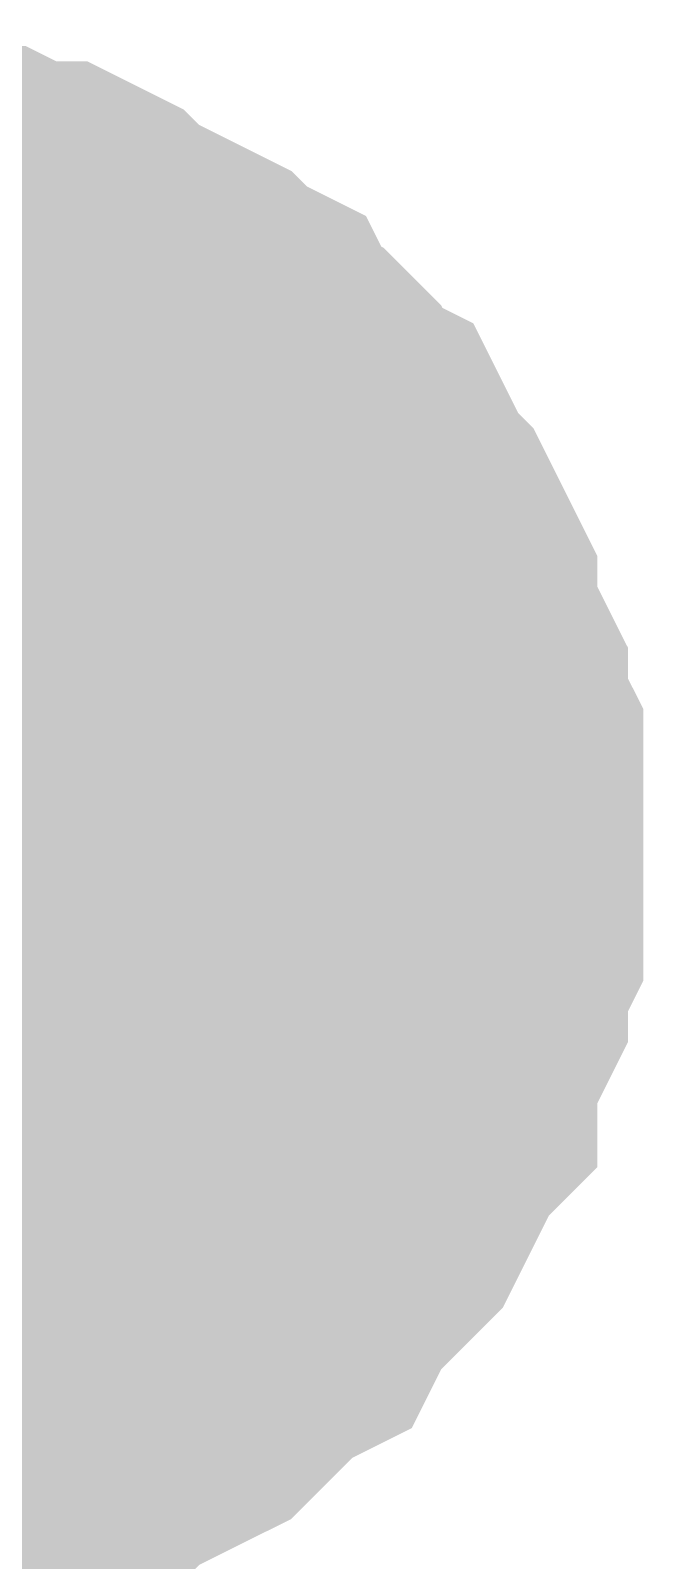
# Model space of a CAD drawing. Header units: inches. Extents: x 0 to 569, y 0 to 432.
# Drawn here: x 23.033 to 23.528, y 167.052 to 168.288 of the extents above; entities that cross this region are included whole.
import ezdxf

# ---------------------------------------------------------------- set-up
doc = ezdxf.new("R2010")
doc.units = ezdxf.units.IN
doc.layers.add('Sheet', color=255, linetype='Continuous')

msp = doc.modelspace()

# ---------------------------------------------------------------- linework, layer by layer
at = {"layer": 'Sheet'}
for points in [[(22.8699, 168.1386, 0.2997, 0.2997, 0), (22.8947, 168.1386, 0.2997, 0.2997, 0), (22.9195, 168.1386, 0.2997, 0.2997, 0), (22.9443, 168.1386, 0.2997, 0.2997, 0), (22.9691, 168.1262, 0.2997, 0.2997, 0), (22.9939, 168.1262, 0.2997, 0.2997, 0), (23.0188, 168.1138, 0.2997, 0.2997, 0), (23.0436, 168.1138, 0.2997, 0.2997, 0), (23.0684, 168.1014, 0.2997, 0.2997, 0), (23.0808, 168.089, 0.2997, 0.2997, 0), (23.1056, 168.0766, 0.2997, 0.2997, 0), (23.1304, 168.0642, 0.2997, 0.2997, 0), (23.1552, 168.0518, 0.2997, 0.2997, 0), (23.1676, 168.0394, 0.2997, 0.2997, 0), (23.1924, 168.027, 0.2997, 0.2997, 0), (23.2048, 168.0021, 0.2997, 0.2997, 0), (23.2296, 167.9897, 0.2997, 0.2997, 0), (23.242, 167.9773, 0.2997, 0.2997, 0), (23.2544, 167.9525, 0.2997, 0.2997, 0), (23.2792, 167.9401, 0.2997, 0.2997, 0), (23.2916, 167.9153, 0.2997, 0.2997, 0), (23.304, 167.8905, 0.2997, 0.2997, 0), (23.3164, 167.8781, 0.2997, 0.2997, 0), (23.3288, 167.8533, 0.2997, 0.2997, 0), (23.3412, 167.8285, 0.2997, 0.2997, 0), (23.3412, 167.8037, 0.2997, 0.2997, 0), (23.3536, 167.7789, 0.2997, 0.2997, 0), (23.366, 167.7541, 0.2997, 0.2997, 0), (23.366, 167.7293, 0.2997, 0.2997, 0), (23.3784, 167.7045, 0.2997, 0.2997, 0), (23.3784, 167.6797, 0.2997, 0.2997, 0), (23.3784, 167.6549, 0.2997, 0.2997, 0), (23.3784, 167.6301, 0.2997, 0.2997, 0)], [(22.8699, 168.1386, 0.2997, 0.2997, 0), (22.8947, 168.1386, 0.2997, 0.2997, 0), (22.9195, 168.1386, 0.2997, 0.2997, 0), (22.9443, 168.1386, 0.2997, 0.2997, 0), (22.9691, 168.1262, 0.2997, 0.2997, 0), (22.9939, 168.1262, 0.2997, 0.2997, 0), (23.0188, 168.1138, 0.2997, 0.2997, 0), (23.0436, 168.1138, 0.2997, 0.2997, 0), (23.0684, 168.1014, 0.2997, 0.2997, 0), (23.0808, 168.089, 0.2997, 0.2997, 0), (23.1056, 168.0766, 0.2997, 0.2997, 0), (23.1304, 168.0642, 0.2997, 0.2997, 0), (23.1552, 168.0518, 0.2997, 0.2997, 0), (23.1676, 168.0394, 0.2997, 0.2997, 0), (23.1924, 168.027, 0.2997, 0.2997, 0), (23.2048, 168.0021, 0.2997, 0.2997, 0), (23.2296, 167.9897, 0.2997, 0.2997, 0), (23.242, 167.9773, 0.2997, 0.2997, 0), (23.2544, 167.9525, 0.2997, 0.2997, 0), (23.2792, 167.9401, 0.2997, 0.2997, 0), (23.2916, 167.9153, 0.2997, 0.2997, 0), (23.304, 167.8905, 0.2997, 0.2997, 0), (23.3164, 167.8781, 0.2997, 0.2997, 0), (23.3288, 167.8533, 0.2997, 0.2997, 0), (23.3412, 167.8285, 0.2997, 0.2997, 0), (23.3412, 167.8037, 0.2997, 0.2997, 0), (23.3536, 167.7789, 0.2997, 0.2997, 0), (23.366, 167.7541, 0.2997, 0.2997, 0), (23.366, 167.7293, 0.2997, 0.2997, 0), (23.3784, 167.7045, 0.2997, 0.2997, 0), (23.3784, 167.6797, 0.2997, 0.2997, 0), (23.3784, 167.6549, 0.2997, 0.2997, 0), (23.3784, 167.6301, 0.2997, 0.2997, 0)], [(22.8699, 168.1386, 0.2997, 0.2997, 0), (22.8947, 168.1386, 0.2997, 0.2997, 0), (22.9195, 168.1386, 0.2997, 0.2997, 0), (22.9443, 168.1386, 0.2997, 0.2997, 0), (22.9691, 168.1262, 0.2997, 0.2997, 0), (22.9939, 168.1262, 0.2997, 0.2997, 0), (23.0188, 168.1138, 0.2997, 0.2997, 0), (23.0436, 168.1138, 0.2997, 0.2997, 0), (23.0684, 168.1014, 0.2997, 0.2997, 0), (23.0808, 168.089, 0.2997, 0.2997, 0), (23.1056, 168.0766, 0.2997, 0.2997, 0), (23.1304, 168.0642, 0.2997, 0.2997, 0), (23.1552, 168.0518, 0.2997, 0.2997, 0), (23.1676, 168.0394, 0.2997, 0.2997, 0), (23.1924, 168.027, 0.2997, 0.2997, 0), (23.2048, 168.0021, 0.2997, 0.2997, 0), (23.2296, 167.9897, 0.2997, 0.2997, 0), (23.242, 167.9773, 0.2997, 0.2997, 0), (23.2544, 167.9525, 0.2997, 0.2997, 0), (23.2792, 167.9401, 0.2997, 0.2997, 0), (23.2916, 167.9153, 0.2997, 0.2997, 0), (23.304, 167.8905, 0.2997, 0.2997, 0), (23.3164, 167.8781, 0.2997, 0.2997, 0), (23.3288, 167.8533, 0.2997, 0.2997, 0), (23.3412, 167.8285, 0.2997, 0.2997, 0), (23.3412, 167.8037, 0.2997, 0.2997, 0), (23.3536, 167.7789, 0.2997, 0.2997, 0), (23.366, 167.7541, 0.2997, 0.2997, 0), (23.366, 167.7293, 0.2997, 0.2997, 0), (23.3784, 167.7045, 0.2997, 0.2997, 0), (23.3784, 167.6797, 0.2997, 0.2997, 0), (23.3784, 167.6549, 0.2997, 0.2997, 0), (23.3784, 167.6301, 0.2997, 0.2997, 0)], [(22.8699, 168.1386, 0.2997, 0.2997, 0), (22.8947, 168.1386, 0.2997, 0.2997, 0), (22.9195, 168.1386, 0.2997, 0.2997, 0), (22.9443, 168.1386, 0.2997, 0.2997, 0), (22.9691, 168.1262, 0.2997, 0.2997, 0), (22.9939, 168.1262, 0.2997, 0.2997, 0), (23.0188, 168.1138, 0.2997, 0.2997, 0), (23.0436, 168.1138, 0.2997, 0.2997, 0), (23.0684, 168.1014, 0.2997, 0.2997, 0), (23.0808, 168.089, 0.2997, 0.2997, 0), (23.1056, 168.0766, 0.2997, 0.2997, 0), (23.1304, 168.0642, 0.2997, 0.2997, 0), (23.1552, 168.0518, 0.2997, 0.2997, 0), (23.1676, 168.0394, 0.2997, 0.2997, 0), (23.1924, 168.027, 0.2997, 0.2997, 0), (23.2048, 168.0021, 0.2997, 0.2997, 0), (23.2296, 167.9897, 0.2997, 0.2997, 0), (23.242, 167.9773, 0.2997, 0.2997, 0), (23.2544, 167.9525, 0.2997, 0.2997, 0), (23.2792, 167.9401, 0.2997, 0.2997, 0), (23.2916, 167.9153, 0.2997, 0.2997, 0), (23.304, 167.8905, 0.2997, 0.2997, 0), (23.3164, 167.8781, 0.2997, 0.2997, 0), (23.3288, 167.8533, 0.2997, 0.2997, 0), (23.3412, 167.8285, 0.2997, 0.2997, 0), (23.3412, 167.8037, 0.2997, 0.2997, 0), (23.3536, 167.7789, 0.2997, 0.2997, 0), (23.366, 167.7541, 0.2997, 0.2997, 0), (23.366, 167.7293, 0.2997, 0.2997, 0), (23.3784, 167.7045, 0.2997, 0.2997, 0), (23.3784, 167.6797, 0.2997, 0.2997, 0), (23.3784, 167.6549, 0.2997, 0.2997, 0), (23.3784, 167.6301, 0.2997, 0.2997, 0)], [(22.8699, 168.1386, 0.2997, 0.2997, 0), (22.8947, 168.1386, 0.2997, 0.2997, 0), (22.9195, 168.1386, 0.2997, 0.2997, 0), (22.9443, 168.1386, 0.2997, 0.2997, 0), (22.9691, 168.1262, 0.2997, 0.2997, 0), (22.9939, 168.1262, 0.2997, 0.2997, 0), (23.0188, 168.1138, 0.2997, 0.2997, 0), (23.0436, 168.1138, 0.2997, 0.2997, 0), (23.0684, 168.1014, 0.2997, 0.2997, 0), (23.0808, 168.089, 0.2997, 0.2997, 0), (23.1056, 168.0766, 0.2997, 0.2997, 0), (23.1304, 168.0642, 0.2997, 0.2997, 0), (23.1552, 168.0518, 0.2997, 0.2997, 0), (23.1676, 168.0394, 0.2997, 0.2997, 0), (23.1924, 168.027, 0.2997, 0.2997, 0), (23.2048, 168.0021, 0.2997, 0.2997, 0), (23.2296, 167.9897, 0.2997, 0.2997, 0), (23.242, 167.9773, 0.2997, 0.2997, 0), (23.2544, 167.9525, 0.2997, 0.2997, 0), (23.2792, 167.9401, 0.2997, 0.2997, 0), (23.2916, 167.9153, 0.2997, 0.2997, 0), (23.304, 167.8905, 0.2997, 0.2997, 0), (23.3164, 167.8781, 0.2997, 0.2997, 0), (23.3288, 167.8533, 0.2997, 0.2997, 0), (23.3412, 167.8285, 0.2997, 0.2997, 0), (23.3412, 167.8037, 0.2997, 0.2997, 0), (23.3536, 167.7789, 0.2997, 0.2997, 0), (23.366, 167.7541, 0.2997, 0.2997, 0), (23.366, 167.7293, 0.2997, 0.2997, 0), (23.3784, 167.7045, 0.2997, 0.2997, 0), (23.3784, 167.6797, 0.2997, 0.2997, 0), (23.3784, 167.6549, 0.2997, 0.2997, 0), (23.3784, 167.6301, 0.2997, 0.2997, 0)], [(22.9691, 168.1262, 0.0991, 0.0991, 0), (22.9939, 168.1262, 0.0991, 0.0991, 0), (23.0188, 168.1138, 0.0991, 0.0991, 0), (23.0436, 168.1138, 0.0991, 0.0991, 0), (23.0684, 168.1014, 0.0991, 0.0991, 0), (23.0808, 168.089, 0.0991, 0.0991, 0), (23.1056, 168.0766, 0.0991, 0.0991, 0), (23.1304, 168.0642, 0.0991, 0.0991, 0), (23.1552, 168.0518, 0.0991, 0.0991, 0), (23.1676, 168.0394, 0.0991, 0.0991, 0), (23.1924, 168.027, 0.0991, 0.0991, 0), (23.2048, 168.0021, 0.0991, 0.0991, 0), (23.2296, 167.9897, 0.0991, 0.0991, 0), (23.242, 167.9773, 0.0991, 0.0991, 0), (23.2544, 167.9525, 0.0991, 0.0991, 0), (23.2792, 167.9401, 0.0991, 0.0991, 0), (23.2916, 167.9153, 0.0991, 0.0991, 0), (23.304, 167.8905, 0.0991, 0.0991, 0), (23.3164, 167.8781, 0.0991, 0.0991, 0), (23.3288, 167.8533, 0.0991, 0.0991, 0), (23.3412, 167.8285, 0.0991, 0.0991, 0), (23.3412, 167.8037, 0.0991, 0.0991, 0), (23.3536, 167.7789, 0.0991, 0.0991, 0), (23.366, 167.7541, 0.0991, 0.0991, 0), (23.366, 167.7293, 0.0991, 0.0991, 0), (23.3784, 167.7045, 0.0991, 0.0991, 0), (23.3784, 167.6797, 0.0991, 0.0991, 0), (23.3784, 167.6549, 0.0991, 0.0991, 0), (23.3784, 167.6301, 0.0991, 0.0991, 0)], [(22.9691, 168.1262, 0.0991, 0.0991, 0), (22.9939, 168.1262, 0.0991, 0.0991, 0), (23.0188, 168.1138, 0.0991, 0.0991, 0), (23.0436, 168.1138, 0.0991, 0.0991, 0), (23.0684, 168.1014, 0.0991, 0.0991, 0), (23.0808, 168.089, 0.0991, 0.0991, 0), (23.1056, 168.0766, 0.0991, 0.0991, 0), (23.1304, 168.0642, 0.0991, 0.0991, 0), (23.1552, 168.0518, 0.0991, 0.0991, 0), (23.1676, 168.0394, 0.0991, 0.0991, 0), (23.1924, 168.027, 0.0991, 0.0991, 0), (23.2048, 168.0021, 0.0991, 0.0991, 0), (23.2296, 167.9897, 0.0991, 0.0991, 0), (23.242, 167.9773, 0.0991, 0.0991, 0), (23.2544, 167.9525, 0.0991, 0.0991, 0), (23.2792, 167.9401, 0.0991, 0.0991, 0), (23.2916, 167.9153, 0.0991, 0.0991, 0), (23.304, 167.8905, 0.0991, 0.0991, 0), (23.3164, 167.8781, 0.0991, 0.0991, 0), (23.3288, 167.8533, 0.0991, 0.0991, 0), (23.3412, 167.8285, 0.0991, 0.0991, 0), (23.3412, 167.8037, 0.0991, 0.0991, 0), (23.3536, 167.7789, 0.0991, 0.0991, 0), (23.366, 167.7541, 0.0991, 0.0991, 0), (23.366, 167.7293, 0.0991, 0.0991, 0), (23.3784, 167.7045, 0.0991, 0.0991, 0), (23.3784, 167.6797, 0.0991, 0.0991, 0), (23.3784, 167.6549, 0.0991, 0.0991, 0), (23.3784, 167.6301, 0.0991, 0.0991, 0)], [(22.9691, 168.1262, 0.0991, 0.0991, 0), (22.9939, 168.1262, 0.0991, 0.0991, 0), (23.0188, 168.1138, 0.0991, 0.0991, 0), (23.0436, 168.1138, 0.0991, 0.0991, 0), (23.0684, 168.1014, 0.0991, 0.0991, 0), (23.0808, 168.089, 0.0991, 0.0991, 0), (23.1056, 168.0766, 0.0991, 0.0991, 0), (23.1304, 168.0642, 0.0991, 0.0991, 0), (23.1552, 168.0518, 0.0991, 0.0991, 0), (23.1676, 168.0394, 0.0991, 0.0991, 0), (23.1924, 168.027, 0.0991, 0.0991, 0), (23.2048, 168.0021, 0.0991, 0.0991, 0), (23.2296, 167.9897, 0.0991, 0.0991, 0), (23.242, 167.9773, 0.0991, 0.0991, 0), (23.2544, 167.9525, 0.0991, 0.0991, 0), (23.2792, 167.9401, 0.0991, 0.0991, 0), (23.2916, 167.9153, 0.0991, 0.0991, 0), (23.304, 167.8905, 0.0991, 0.0991, 0), (23.3164, 167.8781, 0.0991, 0.0991, 0), (23.3288, 167.8533, 0.0991, 0.0991, 0), (23.3412, 167.8285, 0.0991, 0.0991, 0), (23.3412, 167.8037, 0.0991, 0.0991, 0), (23.3536, 167.7789, 0.0991, 0.0991, 0), (23.366, 167.7541, 0.0991, 0.0991, 0), (23.366, 167.7293, 0.0991, 0.0991, 0), (23.3784, 167.7045, 0.0991, 0.0991, 0), (23.3784, 167.6797, 0.0991, 0.0991, 0), (23.3784, 167.6549, 0.0991, 0.0991, 0), (23.3784, 167.6301, 0.0991, 0.0991, 0)], [(22.9691, 168.1262, 0.0991, 0.0991, 0), (22.9939, 168.1262, 0.0991, 0.0991, 0), (23.0188, 168.1138, 0.0991, 0.0991, 0), (23.0436, 168.1138, 0.0991, 0.0991, 0), (23.0684, 168.1014, 0.0991, 0.0991, 0), (23.0808, 168.089, 0.0991, 0.0991, 0), (23.1056, 168.0766, 0.0991, 0.0991, 0), (23.1304, 168.0642, 0.0991, 0.0991, 0), (23.1552, 168.0518, 0.0991, 0.0991, 0), (23.1676, 168.0394, 0.0991, 0.0991, 0), (23.1924, 168.027, 0.0991, 0.0991, 0), (23.2048, 168.0021, 0.0991, 0.0991, 0), (23.2296, 167.9897, 0.0991, 0.0991, 0), (23.242, 167.9773, 0.0991, 0.0991, 0), (23.2544, 167.9525, 0.0991, 0.0991, 0), (23.2792, 167.9401, 0.0991, 0.0991, 0), (23.2916, 167.9153, 0.0991, 0.0991, 0), (23.304, 167.8905, 0.0991, 0.0991, 0), (23.3164, 167.8781, 0.0991, 0.0991, 0), (23.3288, 167.8533, 0.0991, 0.0991, 0), (23.3412, 167.8285, 0.0991, 0.0991, 0), (23.3412, 167.8037, 0.0991, 0.0991, 0), (23.3536, 167.7789, 0.0991, 0.0991, 0), (23.366, 167.7541, 0.0991, 0.0991, 0), (23.366, 167.7293, 0.0991, 0.0991, 0), (23.3784, 167.7045, 0.0991, 0.0991, 0), (23.3784, 167.6797, 0.0991, 0.0991, 0), (23.3784, 167.6549, 0.0991, 0.0991, 0), (23.3784, 167.6301, 0.0991, 0.0991, 0)], [(22.9691, 168.1262, 0.0991, 0.0991, 0), (22.9939, 168.1262, 0.0991, 0.0991, 0), (23.0188, 168.1138, 0.0991, 0.0991, 0), (23.0436, 168.1138, 0.0991, 0.0991, 0), (23.0684, 168.1014, 0.0991, 0.0991, 0), (23.0808, 168.089, 0.0991, 0.0991, 0), (23.1056, 168.0766, 0.0991, 0.0991, 0), (23.1304, 168.0642, 0.0991, 0.0991, 0), (23.1552, 168.0518, 0.0991, 0.0991, 0), (23.1676, 168.0394, 0.0991, 0.0991, 0), (23.1924, 168.027, 0.0991, 0.0991, 0), (23.2048, 168.0021, 0.0991, 0.0991, 0), (23.2296, 167.9897, 0.0991, 0.0991, 0), (23.242, 167.9773, 0.0991, 0.0991, 0), (23.2544, 167.9525, 0.0991, 0.0991, 0), (23.2792, 167.9401, 0.0991, 0.0991, 0), (23.2916, 167.9153, 0.0991, 0.0991, 0), (23.304, 167.8905, 0.0991, 0.0991, 0), (23.3164, 167.8781, 0.0991, 0.0991, 0), (23.3288, 167.8533, 0.0991, 0.0991, 0), (23.3412, 167.8285, 0.0991, 0.0991, 0), (23.3412, 167.8037, 0.0991, 0.0991, 0), (23.3536, 167.7789, 0.0991, 0.0991, 0), (23.366, 167.7541, 0.0991, 0.0991, 0), (23.366, 167.7293, 0.0991, 0.0991, 0), (23.3784, 167.7045, 0.0991, 0.0991, 0), (23.3784, 167.6797, 0.0991, 0.0991, 0), (23.3784, 167.6549, 0.0991, 0.0991, 0), (23.3784, 167.6301, 0.0991, 0.0991, 0)], [(23.3784, 167.6301, 0.2997, 0.2997, 0), (23.3784, 167.6053, 0.2997, 0.2997, 0), (23.3784, 167.5805, 0.2997, 0.2997, 0), (23.3784, 167.5557, 0.2997, 0.2997, 0), (23.366, 167.5309, 0.2997, 0.2997, 0), (23.366, 167.5061, 0.2997, 0.2997, 0), (23.3536, 167.4812, 0.2997, 0.2997, 0), (23.3412, 167.4564, 0.2997, 0.2997, 0), (23.3412, 167.4316, 0.2997, 0.2997, 0), (23.3288, 167.4192, 0.2997, 0.2997, 0), (23.3164, 167.3944, 0.2997, 0.2997, 0), (23.304, 167.3696, 0.2997, 0.2997, 0), (23.2916, 167.3448, 0.2997, 0.2997, 0), (23.2792, 167.3324, 0.2997, 0.2997, 0), (23.2544, 167.3076, 0.2997, 0.2997, 0), (23.242, 167.2952, 0.2997, 0.2997, 0), (23.2296, 167.2704, 0.2997, 0.2997, 0), (23.2048, 167.258, 0.2997, 0.2997, 0), (23.1924, 167.2456, 0.2997, 0.2997, 0), (23.1676, 167.2208, 0.2997, 0.2997, 0), (23.1552, 167.2084, 0.2997, 0.2997, 0), (23.1304, 167.196, 0.2997, 0.2997, 0), (23.1056, 167.1836, 0.2997, 0.2997, 0), (23.0808, 167.1712, 0.2997, 0.2997, 0), (23.0684, 167.1588, 0.2997, 0.2997, 0), (23.0436, 167.1588, 0.2997, 0.2997, 0), (23.0188, 167.1464, 0.2997, 0.2997, 0), (22.9939, 167.134, 0.2997, 0.2997, 0), (22.9691, 167.134, 0.2997, 0.2997, 0), (22.9443, 167.1216, 0.2997, 0.2997, 0), (22.9195, 167.1216, 0.2997, 0.2997, 0), (22.8947, 167.1216, 0.2997, 0.2997, 0), (22.8699, 167.1216, 0.2997, 0.2997, 0)], [(23.3784, 167.6301, 0.2997, 0.2997, 0), (23.3784, 167.6053, 0.2997, 0.2997, 0), (23.3784, 167.5805, 0.2997, 0.2997, 0), (23.3784, 167.5557, 0.2997, 0.2997, 0), (23.366, 167.5309, 0.2997, 0.2997, 0), (23.366, 167.5061, 0.2997, 0.2997, 0), (23.3536, 167.4812, 0.2997, 0.2997, 0), (23.3412, 167.4564, 0.2997, 0.2997, 0), (23.3412, 167.4316, 0.2997, 0.2997, 0), (23.3288, 167.4192, 0.2997, 0.2997, 0), (23.3164, 167.3944, 0.2997, 0.2997, 0), (23.304, 167.3696, 0.2997, 0.2997, 0), (23.2916, 167.3448, 0.2997, 0.2997, 0), (23.2792, 167.3324, 0.2997, 0.2997, 0), (23.2544, 167.3076, 0.2997, 0.2997, 0), (23.242, 167.2952, 0.2997, 0.2997, 0), (23.2296, 167.2704, 0.2997, 0.2997, 0), (23.2048, 167.258, 0.2997, 0.2997, 0), (23.1924, 167.2456, 0.2997, 0.2997, 0), (23.1676, 167.2208, 0.2997, 0.2997, 0), (23.1552, 167.2084, 0.2997, 0.2997, 0), (23.1304, 167.196, 0.2997, 0.2997, 0), (23.1056, 167.1836, 0.2997, 0.2997, 0), (23.0808, 167.1712, 0.2997, 0.2997, 0), (23.0684, 167.1588, 0.2997, 0.2997, 0), (23.0436, 167.1588, 0.2997, 0.2997, 0), (23.0188, 167.1464, 0.2997, 0.2997, 0), (22.9939, 167.134, 0.2997, 0.2997, 0), (22.9691, 167.134, 0.2997, 0.2997, 0), (22.9443, 167.1216, 0.2997, 0.2997, 0), (22.9195, 167.1216, 0.2997, 0.2997, 0), (22.8947, 167.1216, 0.2997, 0.2997, 0), (22.8699, 167.1216, 0.2997, 0.2997, 0)], [(23.3784, 167.6301, 0.2997, 0.2997, 0), (23.3784, 167.6053, 0.2997, 0.2997, 0), (23.3784, 167.5805, 0.2997, 0.2997, 0), (23.3784, 167.5557, 0.2997, 0.2997, 0), (23.366, 167.5309, 0.2997, 0.2997, 0), (23.366, 167.5061, 0.2997, 0.2997, 0), (23.3536, 167.4812, 0.2997, 0.2997, 0), (23.3412, 167.4564, 0.2997, 0.2997, 0), (23.3412, 167.4316, 0.2997, 0.2997, 0), (23.3288, 167.4192, 0.2997, 0.2997, 0), (23.3164, 167.3944, 0.2997, 0.2997, 0), (23.304, 167.3696, 0.2997, 0.2997, 0), (23.2916, 167.3448, 0.2997, 0.2997, 0), (23.2792, 167.3324, 0.2997, 0.2997, 0), (23.2544, 167.3076, 0.2997, 0.2997, 0), (23.242, 167.2952, 0.2997, 0.2997, 0), (23.2296, 167.2704, 0.2997, 0.2997, 0), (23.2048, 167.258, 0.2997, 0.2997, 0), (23.1924, 167.2456, 0.2997, 0.2997, 0), (23.1676, 167.2208, 0.2997, 0.2997, 0), (23.1552, 167.2084, 0.2997, 0.2997, 0), (23.1304, 167.196, 0.2997, 0.2997, 0), (23.1056, 167.1836, 0.2997, 0.2997, 0), (23.0808, 167.1712, 0.2997, 0.2997, 0), (23.0684, 167.1588, 0.2997, 0.2997, 0), (23.0436, 167.1588, 0.2997, 0.2997, 0), (23.0188, 167.1464, 0.2997, 0.2997, 0), (22.9939, 167.134, 0.2997, 0.2997, 0), (22.9691, 167.134, 0.2997, 0.2997, 0), (22.9443, 167.1216, 0.2997, 0.2997, 0), (22.9195, 167.1216, 0.2997, 0.2997, 0), (22.8947, 167.1216, 0.2997, 0.2997, 0), (22.8699, 167.1216, 0.2997, 0.2997, 0)], [(23.3784, 167.6301, 0.2997, 0.2997, 0), (23.3784, 167.6053, 0.2997, 0.2997, 0), (23.3784, 167.5805, 0.2997, 0.2997, 0), (23.3784, 167.5557, 0.2997, 0.2997, 0), (23.366, 167.5309, 0.2997, 0.2997, 0), (23.366, 167.5061, 0.2997, 0.2997, 0), (23.3536, 167.4812, 0.2997, 0.2997, 0), (23.3412, 167.4564, 0.2997, 0.2997, 0), (23.3412, 167.4316, 0.2997, 0.2997, 0), (23.3288, 167.4192, 0.2997, 0.2997, 0), (23.3164, 167.3944, 0.2997, 0.2997, 0), (23.304, 167.3696, 0.2997, 0.2997, 0), (23.2916, 167.3448, 0.2997, 0.2997, 0), (23.2792, 167.3324, 0.2997, 0.2997, 0), (23.2544, 167.3076, 0.2997, 0.2997, 0), (23.242, 167.2952, 0.2997, 0.2997, 0), (23.2296, 167.2704, 0.2997, 0.2997, 0), (23.2048, 167.258, 0.2997, 0.2997, 0), (23.1924, 167.2456, 0.2997, 0.2997, 0), (23.1676, 167.2208, 0.2997, 0.2997, 0), (23.1552, 167.2084, 0.2997, 0.2997, 0), (23.1304, 167.196, 0.2997, 0.2997, 0), (23.1056, 167.1836, 0.2997, 0.2997, 0), (23.0808, 167.1712, 0.2997, 0.2997, 0), (23.0684, 167.1588, 0.2997, 0.2997, 0), (23.0436, 167.1588, 0.2997, 0.2997, 0), (23.0188, 167.1464, 0.2997, 0.2997, 0), (22.9939, 167.134, 0.2997, 0.2997, 0), (22.9691, 167.134, 0.2997, 0.2997, 0), (22.9443, 167.1216, 0.2997, 0.2997, 0), (22.9195, 167.1216, 0.2997, 0.2997, 0), (22.8947, 167.1216, 0.2997, 0.2997, 0), (22.8699, 167.1216, 0.2997, 0.2997, 0)], [(23.3784, 167.6301, 0.2997, 0.2997, 0), (23.3784, 167.6053, 0.2997, 0.2997, 0), (23.3784, 167.5805, 0.2997, 0.2997, 0), (23.3784, 167.5557, 0.2997, 0.2997, 0), (23.366, 167.5309, 0.2997, 0.2997, 0), (23.366, 167.5061, 0.2997, 0.2997, 0), (23.3536, 167.4812, 0.2997, 0.2997, 0), (23.3412, 167.4564, 0.2997, 0.2997, 0), (23.3412, 167.4316, 0.2997, 0.2997, 0), (23.3288, 167.4192, 0.2997, 0.2997, 0), (23.3164, 167.3944, 0.2997, 0.2997, 0), (23.304, 167.3696, 0.2997, 0.2997, 0), (23.2916, 167.3448, 0.2997, 0.2997, 0), (23.2792, 167.3324, 0.2997, 0.2997, 0), (23.2544, 167.3076, 0.2997, 0.2997, 0), (23.242, 167.2952, 0.2997, 0.2997, 0), (23.2296, 167.2704, 0.2997, 0.2997, 0), (23.2048, 167.258, 0.2997, 0.2997, 0), (23.1924, 167.2456, 0.2997, 0.2997, 0), (23.1676, 167.2208, 0.2997, 0.2997, 0), (23.1552, 167.2084, 0.2997, 0.2997, 0), (23.1304, 167.196, 0.2997, 0.2997, 0), (23.1056, 167.1836, 0.2997, 0.2997, 0), (23.0808, 167.1712, 0.2997, 0.2997, 0), (23.0684, 167.1588, 0.2997, 0.2997, 0), (23.0436, 167.1588, 0.2997, 0.2997, 0), (23.0188, 167.1464, 0.2997, 0.2997, 0), (22.9939, 167.134, 0.2997, 0.2997, 0), (22.9691, 167.134, 0.2997, 0.2997, 0), (22.9443, 167.1216, 0.2997, 0.2997, 0), (22.9195, 167.1216, 0.2997, 0.2997, 0), (22.8947, 167.1216, 0.2997, 0.2997, 0), (22.8699, 167.1216, 0.2997, 0.2997, 0)], [(23.3784, 167.6301, 0.2997, 0.2997, 0), (23.3784, 167.6301, 0.2997, 0.2997, 0), (23.3784, 167.6301, 0.2997, 0.2997, 0), (23.3784, 167.6301, 0.2997, 0.2997, 0), (23.3784, 167.6301, 0.2997, 0.2997, 0), (23.3784, 167.6301, 0.2997, 0.2997, 0), (23.3784, 167.6301, 0.2997, 0.2997, 0), (23.3784, 167.6301, 0.2997, 0.2997, 0), (23.3784, 167.6301, 0.2997, 0.2997, 0), (23.3784, 167.6301, 0.2997, 0.2997, 0), (23.3784, 167.6301, 0.2997, 0.2997, 0), (23.3784, 167.6301, 0.2997, 0.2997, 0), (23.3784, 167.6301, 0.2997, 0.2997, 0), (23.3784, 167.6301, 0.2997, 0.2997, 0), (23.3784, 167.6301, 0.2997, 0.2997, 0), (23.3784, 167.6301, 0.2997, 0.2997, 0), (23.3784, 167.6301, 0.2997, 0.2997, 0), (23.3784, 167.6301, 0.2997, 0.2997, 0), (23.3784, 167.6301, 0.2997, 0.2997, 0), (23.3784, 167.6301, 0.2997, 0.2997, 0), (23.3784, 167.6301, 0.2997, 0.2997, 0), (23.3784, 167.6301, 0.2997, 0.2997, 0), (23.3784, 167.6301, 0.2997, 0.2997, 0), (23.3784, 167.6301, 0.2997, 0.2997, 0), (23.3784, 167.6301, 0.2997, 0.2997, 0), (23.3784, 167.6301, 0.2997, 0.2997, 0), (23.3784, 167.6301, 0.2997, 0.2997, 0), (23.3784, 167.6301, 0.2997, 0.2997, 0), (23.3784, 167.6301, 0.2997, 0.2997, 0), (23.3784, 167.6301, 0.2997, 0.2997, 0), (23.3784, 167.6301, 0.2997, 0.2997, 0), (23.3784, 167.6301, 0.2997, 0.2997, 0), (23.3784, 167.6301, 0.2997, 0.2997, 0)], [(23.3784, 167.6301, 0.2997, 0.2997, 0), (23.3784, 167.6301, 0.2997, 0.2997, 0)], [(23.3784, 167.6301, 0.2997, 0.2997, 0), (23.3784, 167.6301, 0.2997, 0.2997, 0), (23.3784, 167.6301, 0.2997, 0.2997, 0), (23.3784, 167.6301, 0.2997, 0.2997, 0), (23.3784, 167.6301, 0.2997, 0.2997, 0), (23.3784, 167.6301, 0.2997, 0.2997, 0), (23.3784, 167.6301, 0.2997, 0.2997, 0), (23.3784, 167.6301, 0.2997, 0.2997, 0), (23.3784, 167.6301, 0.2997, 0.2997, 0), (23.3784, 167.6301, 0.2997, 0.2997, 0), (23.3784, 167.6301, 0.2997, 0.2997, 0), (23.3784, 167.6301, 0.2997, 0.2997, 0), (23.3784, 167.6301, 0.2997, 0.2997, 0), (23.3784, 167.6301, 0.2997, 0.2997, 0), (23.3784, 167.6301, 0.2997, 0.2997, 0), (23.3784, 167.6301, 0.2997, 0.2997, 0), (23.3784, 167.6301, 0.2997, 0.2997, 0), (23.3784, 167.6301, 0.2997, 0.2997, 0), (23.3784, 167.6301, 0.2997, 0.2997, 0), (23.3784, 167.6301, 0.2997, 0.2997, 0), (23.3784, 167.6301, 0.2997, 0.2997, 0), (23.3784, 167.6301, 0.2997, 0.2997, 0), (23.3784, 167.6301, 0.2997, 0.2997, 0), (23.3784, 167.6301, 0.2997, 0.2997, 0), (23.3784, 167.6301, 0.2997, 0.2997, 0), (23.3784, 167.6301, 0.2997, 0.2997, 0), (23.3784, 167.6301, 0.2997, 0.2997, 0), (23.3784, 167.6301, 0.2997, 0.2997, 0), (23.3784, 167.6301, 0.2997, 0.2997, 0), (23.3784, 167.6301, 0.2997, 0.2997, 0), (23.3784, 167.6301, 0.2997, 0.2997, 0), (23.3784, 167.6301, 0.2997, 0.2997, 0), (23.3784, 167.6301, 0.2997, 0.2997, 0)], [(23.3784, 167.6301, 0.2997, 0.2997, 0), (23.3784, 167.6301, 0.2997, 0.2997, 0)], [(23.3784, 167.6301, 0.2997, 0.2997, 0), (23.3784, 167.6301, 0.2997, 0.2997, 0), (23.3784, 167.6301, 0.2997, 0.2997, 0), (23.3784, 167.6301, 0.2997, 0.2997, 0), (23.3784, 167.6301, 0.2997, 0.2997, 0), (23.3784, 167.6301, 0.2997, 0.2997, 0), (23.3784, 167.6301, 0.2997, 0.2997, 0), (23.3784, 167.6301, 0.2997, 0.2997, 0), (23.3784, 167.6301, 0.2997, 0.2997, 0), (23.3784, 167.6301, 0.2997, 0.2997, 0), (23.3784, 167.6301, 0.2997, 0.2997, 0), (23.3784, 167.6301, 0.2997, 0.2997, 0), (23.3784, 167.6301, 0.2997, 0.2997, 0), (23.3784, 167.6301, 0.2997, 0.2997, 0), (23.3784, 167.6301, 0.2997, 0.2997, 0), (23.3784, 167.6301, 0.2997, 0.2997, 0), (23.3784, 167.6301, 0.2997, 0.2997, 0), (23.3784, 167.6301, 0.2997, 0.2997, 0), (23.3784, 167.6301, 0.2997, 0.2997, 0), (23.3784, 167.6301, 0.2997, 0.2997, 0), (23.3784, 167.6301, 0.2997, 0.2997, 0), (23.3784, 167.6301, 0.2997, 0.2997, 0), (23.3784, 167.6301, 0.2997, 0.2997, 0), (23.3784, 167.6301, 0.2997, 0.2997, 0), (23.3784, 167.6301, 0.2997, 0.2997, 0), (23.3784, 167.6301, 0.2997, 0.2997, 0), (23.3784, 167.6301, 0.2997, 0.2997, 0), (23.3784, 167.6301, 0.2997, 0.2997, 0), (23.3784, 167.6301, 0.2997, 0.2997, 0), (23.3784, 167.6301, 0.2997, 0.2997, 0), (23.3784, 167.6301, 0.2997, 0.2997, 0), (23.3784, 167.6301, 0.2997, 0.2997, 0), (23.3784, 167.6301, 0.2997, 0.2997, 0)], [(23.3784, 167.6301, 0.2997, 0.2997, 0), (23.3784, 167.6301, 0.2997, 0.2997, 0)], [(23.3784, 167.6301, 0.2997, 0.2997, 0), (23.3784, 167.6301, 0.2997, 0.2997, 0), (23.3784, 167.6301, 0.2997, 0.2997, 0), (23.3784, 167.6301, 0.2997, 0.2997, 0), (23.3784, 167.6301, 0.2997, 0.2997, 0), (23.3784, 167.6301, 0.2997, 0.2997, 0), (23.3784, 167.6301, 0.2997, 0.2997, 0), (23.3784, 167.6301, 0.2997, 0.2997, 0), (23.3784, 167.6301, 0.2997, 0.2997, 0), (23.3784, 167.6301, 0.2997, 0.2997, 0), (23.3784, 167.6301, 0.2997, 0.2997, 0), (23.3784, 167.6301, 0.2997, 0.2997, 0), (23.3784, 167.6301, 0.2997, 0.2997, 0), (23.3784, 167.6301, 0.2997, 0.2997, 0), (23.3784, 167.6301, 0.2997, 0.2997, 0), (23.3784, 167.6301, 0.2997, 0.2997, 0), (23.3784, 167.6301, 0.2997, 0.2997, 0), (23.3784, 167.6301, 0.2997, 0.2997, 0), (23.3784, 167.6301, 0.2997, 0.2997, 0), (23.3784, 167.6301, 0.2997, 0.2997, 0), (23.3784, 167.6301, 0.2997, 0.2997, 0), (23.3784, 167.6301, 0.2997, 0.2997, 0), (23.3784, 167.6301, 0.2997, 0.2997, 0), (23.3784, 167.6301, 0.2997, 0.2997, 0), (23.3784, 167.6301, 0.2997, 0.2997, 0), (23.3784, 167.6301, 0.2997, 0.2997, 0), (23.3784, 167.6301, 0.2997, 0.2997, 0), (23.3784, 167.6301, 0.2997, 0.2997, 0), (23.3784, 167.6301, 0.2997, 0.2997, 0), (23.3784, 167.6301, 0.2997, 0.2997, 0), (23.3784, 167.6301, 0.2997, 0.2997, 0), (23.3784, 167.6301, 0.2997, 0.2997, 0), (23.3784, 167.6301, 0.2997, 0.2997, 0)], [(23.3784, 167.6301, 0.2997, 0.2997, 0), (23.3784, 167.6301, 0.2997, 0.2997, 0)], [(23.3784, 167.6301, 0.2997, 0.2997, 0), (23.3784, 167.6301, 0.2997, 0.2997, 0), (23.3784, 167.6301, 0.2997, 0.2997, 0), (23.3784, 167.6301, 0.2997, 0.2997, 0), (23.3784, 167.6301, 0.2997, 0.2997, 0), (23.3784, 167.6301, 0.2997, 0.2997, 0), (23.3784, 167.6301, 0.2997, 0.2997, 0), (23.3784, 167.6301, 0.2997, 0.2997, 0), (23.3784, 167.6301, 0.2997, 0.2997, 0), (23.3784, 167.6301, 0.2997, 0.2997, 0), (23.3784, 167.6301, 0.2997, 0.2997, 0), (23.3784, 167.6301, 0.2997, 0.2997, 0), (23.3784, 167.6301, 0.2997, 0.2997, 0), (23.3784, 167.6301, 0.2997, 0.2997, 0), (23.3784, 167.6301, 0.2997, 0.2997, 0), (23.3784, 167.6301, 0.2997, 0.2997, 0), (23.3784, 167.6301, 0.2997, 0.2997, 0), (23.3784, 167.6301, 0.2997, 0.2997, 0), (23.3784, 167.6301, 0.2997, 0.2997, 0), (23.3784, 167.6301, 0.2997, 0.2997, 0), (23.3784, 167.6301, 0.2997, 0.2997, 0), (23.3784, 167.6301, 0.2997, 0.2997, 0), (23.3784, 167.6301, 0.2997, 0.2997, 0), (23.3784, 167.6301, 0.2997, 0.2997, 0), (23.3784, 167.6301, 0.2997, 0.2997, 0), (23.3784, 167.6301, 0.2997, 0.2997, 0), (23.3784, 167.6301, 0.2997, 0.2997, 0), (23.3784, 167.6301, 0.2997, 0.2997, 0), (23.3784, 167.6301, 0.2997, 0.2997, 0), (23.3784, 167.6301, 0.2997, 0.2997, 0), (23.3784, 167.6301, 0.2997, 0.2997, 0), (23.3784, 167.6301, 0.2997, 0.2997, 0), (23.3784, 167.6301, 0.2997, 0.2997, 0)], [(23.3784, 167.6301, 0.2997, 0.2997, 0), (23.3784, 167.6301, 0.2997, 0.2997, 0)], [(23.3784, 167.6301, 0.0991, 0.0991, 0), (23.3784, 167.6053, 0.0991, 0.0991, 0), (23.3784, 167.5805, 0.0991, 0.0991, 0), (23.3784, 167.5557, 0.0991, 0.0991, 0), (23.366, 167.5309, 0.0991, 0.0991, 0), (23.366, 167.5061, 0.0991, 0.0991, 0), (23.3536, 167.4812, 0.0991, 0.0991, 0), (23.3412, 167.4564, 0.0991, 0.0991, 0), (23.3412, 167.4316, 0.0991, 0.0991, 0), (23.3288, 167.4192, 0.0991, 0.0991, 0), (23.3164, 167.3944, 0.0991, 0.0991, 0), (23.304, 167.3696, 0.0991, 0.0991, 0), (23.2916, 167.3448, 0.0991, 0.0991, 0), (23.2792, 167.3324, 0.0991, 0.0991, 0), (23.2544, 167.3076, 0.0991, 0.0991, 0), (23.242, 167.2952, 0.0991, 0.0991, 0), (23.2296, 167.2704, 0.0991, 0.0991, 0), (23.2048, 167.258, 0.0991, 0.0991, 0), (23.1924, 167.2456, 0.0991, 0.0991, 0), (23.1676, 167.2208, 0.0991, 0.0991, 0), (23.1552, 167.2084, 0.0991, 0.0991, 0), (23.1304, 167.196, 0.0991, 0.0991, 0), (23.1056, 167.1836, 0.0991, 0.0991, 0), (23.0808, 167.1712, 0.0991, 0.0991, 0), (23.0684, 167.1588, 0.0991, 0.0991, 0), (23.0436, 167.1588, 0.0991, 0.0991, 0), (23.0188, 167.1464, 0.0991, 0.0991, 0), (22.9939, 167.134, 0.0991, 0.0991, 0), (22.9691, 167.134, 0.0991, 0.0991, 0)], [(23.3784, 167.6301, 0.0991, 0.0991, 0), (23.3784, 167.6053, 0.0991, 0.0991, 0), (23.3784, 167.5805, 0.0991, 0.0991, 0), (23.3784, 167.5557, 0.0991, 0.0991, 0), (23.366, 167.5309, 0.0991, 0.0991, 0), (23.366, 167.5061, 0.0991, 0.0991, 0), (23.3536, 167.4812, 0.0991, 0.0991, 0), (23.3412, 167.4564, 0.0991, 0.0991, 0), (23.3412, 167.4316, 0.0991, 0.0991, 0), (23.3288, 167.4192, 0.0991, 0.0991, 0), (23.3164, 167.3944, 0.0991, 0.0991, 0), (23.304, 167.3696, 0.0991, 0.0991, 0), (23.2916, 167.3448, 0.0991, 0.0991, 0), (23.2792, 167.3324, 0.0991, 0.0991, 0), (23.2544, 167.3076, 0.0991, 0.0991, 0), (23.242, 167.2952, 0.0991, 0.0991, 0), (23.2296, 167.2704, 0.0991, 0.0991, 0), (23.2048, 167.258, 0.0991, 0.0991, 0), (23.1924, 167.2456, 0.0991, 0.0991, 0), (23.1676, 167.2208, 0.0991, 0.0991, 0), (23.1552, 167.2084, 0.0991, 0.0991, 0), (23.1304, 167.196, 0.0991, 0.0991, 0), (23.1056, 167.1836, 0.0991, 0.0991, 0), (23.0808, 167.1712, 0.0991, 0.0991, 0), (23.0684, 167.1588, 0.0991, 0.0991, 0), (23.0436, 167.1588, 0.0991, 0.0991, 0), (23.0188, 167.1464, 0.0991, 0.0991, 0), (22.9939, 167.134, 0.0991, 0.0991, 0), (22.9691, 167.134, 0.0991, 0.0991, 0)], [(23.3784, 167.6301, 0.0991, 0.0991, 0), (23.3784, 167.6053, 0.0991, 0.0991, 0), (23.3784, 167.5805, 0.0991, 0.0991, 0), (23.3784, 167.5557, 0.0991, 0.0991, 0), (23.366, 167.5309, 0.0991, 0.0991, 0), (23.366, 167.5061, 0.0991, 0.0991, 0), (23.3536, 167.4812, 0.0991, 0.0991, 0), (23.3412, 167.4564, 0.0991, 0.0991, 0), (23.3412, 167.4316, 0.0991, 0.0991, 0), (23.3288, 167.4192, 0.0991, 0.0991, 0), (23.3164, 167.3944, 0.0991, 0.0991, 0), (23.304, 167.3696, 0.0991, 0.0991, 0), (23.2916, 167.3448, 0.0991, 0.0991, 0), (23.2792, 167.3324, 0.0991, 0.0991, 0), (23.2544, 167.3076, 0.0991, 0.0991, 0), (23.242, 167.2952, 0.0991, 0.0991, 0), (23.2296, 167.2704, 0.0991, 0.0991, 0), (23.2048, 167.258, 0.0991, 0.0991, 0), (23.1924, 167.2456, 0.0991, 0.0991, 0), (23.1676, 167.2208, 0.0991, 0.0991, 0), (23.1552, 167.2084, 0.0991, 0.0991, 0), (23.1304, 167.196, 0.0991, 0.0991, 0), (23.1056, 167.1836, 0.0991, 0.0991, 0), (23.0808, 167.1712, 0.0991, 0.0991, 0), (23.0684, 167.1588, 0.0991, 0.0991, 0), (23.0436, 167.1588, 0.0991, 0.0991, 0), (23.0188, 167.1464, 0.0991, 0.0991, 0), (22.9939, 167.134, 0.0991, 0.0991, 0), (22.9691, 167.134, 0.0991, 0.0991, 0)], [(23.3784, 167.6301, 0.0991, 0.0991, 0), (23.3784, 167.6053, 0.0991, 0.0991, 0), (23.3784, 167.5805, 0.0991, 0.0991, 0), (23.3784, 167.5557, 0.0991, 0.0991, 0), (23.366, 167.5309, 0.0991, 0.0991, 0), (23.366, 167.5061, 0.0991, 0.0991, 0), (23.3536, 167.4812, 0.0991, 0.0991, 0), (23.3412, 167.4564, 0.0991, 0.0991, 0), (23.3412, 167.4316, 0.0991, 0.0991, 0), (23.3288, 167.4192, 0.0991, 0.0991, 0), (23.3164, 167.3944, 0.0991, 0.0991, 0), (23.304, 167.3696, 0.0991, 0.0991, 0), (23.2916, 167.3448, 0.0991, 0.0991, 0), (23.2792, 167.3324, 0.0991, 0.0991, 0), (23.2544, 167.3076, 0.0991, 0.0991, 0), (23.242, 167.2952, 0.0991, 0.0991, 0), (23.2296, 167.2704, 0.0991, 0.0991, 0), (23.2048, 167.258, 0.0991, 0.0991, 0), (23.1924, 167.2456, 0.0991, 0.0991, 0), (23.1676, 167.2208, 0.0991, 0.0991, 0), (23.1552, 167.2084, 0.0991, 0.0991, 0), (23.1304, 167.196, 0.0991, 0.0991, 0), (23.1056, 167.1836, 0.0991, 0.0991, 0), (23.0808, 167.1712, 0.0991, 0.0991, 0), (23.0684, 167.1588, 0.0991, 0.0991, 0), (23.0436, 167.1588, 0.0991, 0.0991, 0), (23.0188, 167.1464, 0.0991, 0.0991, 0), (22.9939, 167.134, 0.0991, 0.0991, 0), (22.9691, 167.134, 0.0991, 0.0991, 0)], [(23.3784, 167.6301, 0.0991, 0.0991, 0), (23.3784, 167.6053, 0.0991, 0.0991, 0), (23.3784, 167.5805, 0.0991, 0.0991, 0), (23.3784, 167.5557, 0.0991, 0.0991, 0), (23.366, 167.5309, 0.0991, 0.0991, 0), (23.366, 167.5061, 0.0991, 0.0991, 0), (23.3536, 167.4812, 0.0991, 0.0991, 0), (23.3412, 167.4564, 0.0991, 0.0991, 0), (23.3412, 167.4316, 0.0991, 0.0991, 0), (23.3288, 167.4192, 0.0991, 0.0991, 0), (23.3164, 167.3944, 0.0991, 0.0991, 0), (23.304, 167.3696, 0.0991, 0.0991, 0), (23.2916, 167.3448, 0.0991, 0.0991, 0), (23.2792, 167.3324, 0.0991, 0.0991, 0), (23.2544, 167.3076, 0.0991, 0.0991, 0), (23.242, 167.2952, 0.0991, 0.0991, 0), (23.2296, 167.2704, 0.0991, 0.0991, 0), (23.2048, 167.258, 0.0991, 0.0991, 0), (23.1924, 167.2456, 0.0991, 0.0991, 0), (23.1676, 167.2208, 0.0991, 0.0991, 0), (23.1552, 167.2084, 0.0991, 0.0991, 0), (23.1304, 167.196, 0.0991, 0.0991, 0), (23.1056, 167.1836, 0.0991, 0.0991, 0), (23.0808, 167.1712, 0.0991, 0.0991, 0), (23.0684, 167.1588, 0.0991, 0.0991, 0), (23.0436, 167.1588, 0.0991, 0.0991, 0), (23.0188, 167.1464, 0.0991, 0.0991, 0), (22.9939, 167.134, 0.0991, 0.0991, 0), (22.9691, 167.134, 0.0991, 0.0991, 0)], [(23.3784, 167.6301, 0.0991, 0.0991, 0), (23.3784, 167.6301, 0.0991, 0.0991, 0), (23.3784, 167.6301, 0.0991, 0.0991, 0), (23.3784, 167.6301, 0.0991, 0.0991, 0), (23.3784, 167.6301, 0.0991, 0.0991, 0), (23.3784, 167.6301, 0.0991, 0.0991, 0), (23.3784, 167.6301, 0.0991, 0.0991, 0), (23.3784, 167.6301, 0.0991, 0.0991, 0), (23.3784, 167.6301, 0.0991, 0.0991, 0), (23.3784, 167.6301, 0.0991, 0.0991, 0), (23.3784, 167.6301, 0.0991, 0.0991, 0), (23.3784, 167.6301, 0.0991, 0.0991, 0), (23.3784, 167.6301, 0.0991, 0.0991, 0), (23.3784, 167.6301, 0.0991, 0.0991, 0), (23.3784, 167.6301, 0.0991, 0.0991, 0), (23.3784, 167.6301, 0.0991, 0.0991, 0), (23.3784, 167.6301, 0.0991, 0.0991, 0), (23.3784, 167.6301, 0.0991, 0.0991, 0), (23.3784, 167.6301, 0.0991, 0.0991, 0), (23.3784, 167.6301, 0.0991, 0.0991, 0), (23.3784, 167.6301, 0.0991, 0.0991, 0), (23.3784, 167.6301, 0.0991, 0.0991, 0), (23.3784, 167.6301, 0.0991, 0.0991, 0), (23.3784, 167.6301, 0.0991, 0.0991, 0), (23.3784, 167.6301, 0.0991, 0.0991, 0), (23.3784, 167.6301, 0.0991, 0.0991, 0), (23.3784, 167.6301, 0.0991, 0.0991, 0), (23.3784, 167.6301, 0.0991, 0.0991, 0), (23.3784, 167.6301, 0.0991, 0.0991, 0), (23.3784, 167.6301, 0.0991, 0.0991, 0), (23.3784, 167.6301, 0.0991, 0.0991, 0), (23.3784, 167.6301, 0.0991, 0.0991, 0), (23.3784, 167.6301, 0.0991, 0.0991, 0)], [(23.3784, 167.6301, 0.0991, 0.0991, 0), (23.3784, 167.6301, 0.0991, 0.0991, 0)], [(23.3784, 167.6301, 0.0991, 0.0991, 0), (23.3784, 167.6301, 0.0991, 0.0991, 0), (23.3784, 167.6301, 0.0991, 0.0991, 0), (23.3784, 167.6301, 0.0991, 0.0991, 0), (23.3784, 167.6301, 0.0991, 0.0991, 0), (23.3784, 167.6301, 0.0991, 0.0991, 0), (23.3784, 167.6301, 0.0991, 0.0991, 0), (23.3784, 167.6301, 0.0991, 0.0991, 0), (23.3784, 167.6301, 0.0991, 0.0991, 0), (23.3784, 167.6301, 0.0991, 0.0991, 0), (23.3784, 167.6301, 0.0991, 0.0991, 0), (23.3784, 167.6301, 0.0991, 0.0991, 0), (23.3784, 167.6301, 0.0991, 0.0991, 0), (23.3784, 167.6301, 0.0991, 0.0991, 0), (23.3784, 167.6301, 0.0991, 0.0991, 0), (23.3784, 167.6301, 0.0991, 0.0991, 0), (23.3784, 167.6301, 0.0991, 0.0991, 0), (23.3784, 167.6301, 0.0991, 0.0991, 0), (23.3784, 167.6301, 0.0991, 0.0991, 0), (23.3784, 167.6301, 0.0991, 0.0991, 0), (23.3784, 167.6301, 0.0991, 0.0991, 0), (23.3784, 167.6301, 0.0991, 0.0991, 0), (23.3784, 167.6301, 0.0991, 0.0991, 0), (23.3784, 167.6301, 0.0991, 0.0991, 0), (23.3784, 167.6301, 0.0991, 0.0991, 0), (23.3784, 167.6301, 0.0991, 0.0991, 0), (23.3784, 167.6301, 0.0991, 0.0991, 0), (23.3784, 167.6301, 0.0991, 0.0991, 0), (23.3784, 167.6301, 0.0991, 0.0991, 0), (23.3784, 167.6301, 0.0991, 0.0991, 0), (23.3784, 167.6301, 0.0991, 0.0991, 0), (23.3784, 167.6301, 0.0991, 0.0991, 0), (23.3784, 167.6301, 0.0991, 0.0991, 0)], [(23.3784, 167.6301, 0.0991, 0.0991, 0), (23.3784, 167.6301, 0.0991, 0.0991, 0)], [(23.3784, 167.6301, 0.0991, 0.0991, 0), (23.3784, 167.6301, 0.0991, 0.0991, 0), (23.3784, 167.6301, 0.0991, 0.0991, 0), (23.3784, 167.6301, 0.0991, 0.0991, 0), (23.3784, 167.6301, 0.0991, 0.0991, 0), (23.3784, 167.6301, 0.0991, 0.0991, 0), (23.3784, 167.6301, 0.0991, 0.0991, 0), (23.3784, 167.6301, 0.0991, 0.0991, 0), (23.3784, 167.6301, 0.0991, 0.0991, 0), (23.3784, 167.6301, 0.0991, 0.0991, 0), (23.3784, 167.6301, 0.0991, 0.0991, 0), (23.3784, 167.6301, 0.0991, 0.0991, 0), (23.3784, 167.6301, 0.0991, 0.0991, 0), (23.3784, 167.6301, 0.0991, 0.0991, 0), (23.3784, 167.6301, 0.0991, 0.0991, 0), (23.3784, 167.6301, 0.0991, 0.0991, 0), (23.3784, 167.6301, 0.0991, 0.0991, 0), (23.3784, 167.6301, 0.0991, 0.0991, 0), (23.3784, 167.6301, 0.0991, 0.0991, 0), (23.3784, 167.6301, 0.0991, 0.0991, 0), (23.3784, 167.6301, 0.0991, 0.0991, 0), (23.3784, 167.6301, 0.0991, 0.0991, 0), (23.3784, 167.6301, 0.0991, 0.0991, 0), (23.3784, 167.6301, 0.0991, 0.0991, 0), (23.3784, 167.6301, 0.0991, 0.0991, 0), (23.3784, 167.6301, 0.0991, 0.0991, 0), (23.3784, 167.6301, 0.0991, 0.0991, 0), (23.3784, 167.6301, 0.0991, 0.0991, 0), (23.3784, 167.6301, 0.0991, 0.0991, 0), (23.3784, 167.6301, 0.0991, 0.0991, 0), (23.3784, 167.6301, 0.0991, 0.0991, 0), (23.3784, 167.6301, 0.0991, 0.0991, 0), (23.3784, 167.6301, 0.0991, 0.0991, 0)], [(23.3784, 167.6301, 0.0991, 0.0991, 0), (23.3784, 167.6301, 0.0991, 0.0991, 0)], [(23.3784, 167.6301, 0.0991, 0.0991, 0), (23.3784, 167.6301, 0.0991, 0.0991, 0), (23.3784, 167.6301, 0.0991, 0.0991, 0), (23.3784, 167.6301, 0.0991, 0.0991, 0), (23.3784, 167.6301, 0.0991, 0.0991, 0), (23.3784, 167.6301, 0.0991, 0.0991, 0), (23.3784, 167.6301, 0.0991, 0.0991, 0), (23.3784, 167.6301, 0.0991, 0.0991, 0), (23.3784, 167.6301, 0.0991, 0.0991, 0), (23.3784, 167.6301, 0.0991, 0.0991, 0), (23.3784, 167.6301, 0.0991, 0.0991, 0), (23.3784, 167.6301, 0.0991, 0.0991, 0), (23.3784, 167.6301, 0.0991, 0.0991, 0), (23.3784, 167.6301, 0.0991, 0.0991, 0), (23.3784, 167.6301, 0.0991, 0.0991, 0), (23.3784, 167.6301, 0.0991, 0.0991, 0), (23.3784, 167.6301, 0.0991, 0.0991, 0), (23.3784, 167.6301, 0.0991, 0.0991, 0), (23.3784, 167.6301, 0.0991, 0.0991, 0), (23.3784, 167.6301, 0.0991, 0.0991, 0), (23.3784, 167.6301, 0.0991, 0.0991, 0), (23.3784, 167.6301, 0.0991, 0.0991, 0), (23.3784, 167.6301, 0.0991, 0.0991, 0), (23.3784, 167.6301, 0.0991, 0.0991, 0), (23.3784, 167.6301, 0.0991, 0.0991, 0), (23.3784, 167.6301, 0.0991, 0.0991, 0), (23.3784, 167.6301, 0.0991, 0.0991, 0), (23.3784, 167.6301, 0.0991, 0.0991, 0), (23.3784, 167.6301, 0.0991, 0.0991, 0), (23.3784, 167.6301, 0.0991, 0.0991, 0), (23.3784, 167.6301, 0.0991, 0.0991, 0), (23.3784, 167.6301, 0.0991, 0.0991, 0), (23.3784, 167.6301, 0.0991, 0.0991, 0)], [(23.3784, 167.6301, 0.0991, 0.0991, 0), (23.3784, 167.6301, 0.0991, 0.0991, 0)], [(23.3784, 167.6301, 0.0991, 0.0991, 0), (23.3784, 167.6301, 0.0991, 0.0991, 0), (23.3784, 167.6301, 0.0991, 0.0991, 0), (23.3784, 167.6301, 0.0991, 0.0991, 0), (23.3784, 167.6301, 0.0991, 0.0991, 0), (23.3784, 167.6301, 0.0991, 0.0991, 0), (23.3784, 167.6301, 0.0991, 0.0991, 0), (23.3784, 167.6301, 0.0991, 0.0991, 0), (23.3784, 167.6301, 0.0991, 0.0991, 0), (23.3784, 167.6301, 0.0991, 0.0991, 0), (23.3784, 167.6301, 0.0991, 0.0991, 0), (23.3784, 167.6301, 0.0991, 0.0991, 0), (23.3784, 167.6301, 0.0991, 0.0991, 0), (23.3784, 167.6301, 0.0991, 0.0991, 0), (23.3784, 167.6301, 0.0991, 0.0991, 0), (23.3784, 167.6301, 0.0991, 0.0991, 0), (23.3784, 167.6301, 0.0991, 0.0991, 0), (23.3784, 167.6301, 0.0991, 0.0991, 0), (23.3784, 167.6301, 0.0991, 0.0991, 0), (23.3784, 167.6301, 0.0991, 0.0991, 0), (23.3784, 167.6301, 0.0991, 0.0991, 0), (23.3784, 167.6301, 0.0991, 0.0991, 0), (23.3784, 167.6301, 0.0991, 0.0991, 0), (23.3784, 167.6301, 0.0991, 0.0991, 0), (23.3784, 167.6301, 0.0991, 0.0991, 0), (23.3784, 167.6301, 0.0991, 0.0991, 0), (23.3784, 167.6301, 0.0991, 0.0991, 0), (23.3784, 167.6301, 0.0991, 0.0991, 0), (23.3784, 167.6301, 0.0991, 0.0991, 0), (23.3784, 167.6301, 0.0991, 0.0991, 0), (23.3784, 167.6301, 0.0991, 0.0991, 0), (23.3784, 167.6301, 0.0991, 0.0991, 0), (23.3784, 167.6301, 0.0991, 0.0991, 0)], [(23.3784, 167.6301, 0.0991, 0.0991, 0), (23.3784, 167.6301, 0.0991, 0.0991, 0)]]:
    msp.add_lwpolyline(points, format="xyseb", dxfattribs=at)
msp.add_lwpolyline([(22.606, 167.64, 0.508, 0.508, 1), (23.114, 167.64, 0.508, 0.508, 1)], format="xyseb", close=True, dxfattribs=at)

doc.saveas('drawing.dxf')
